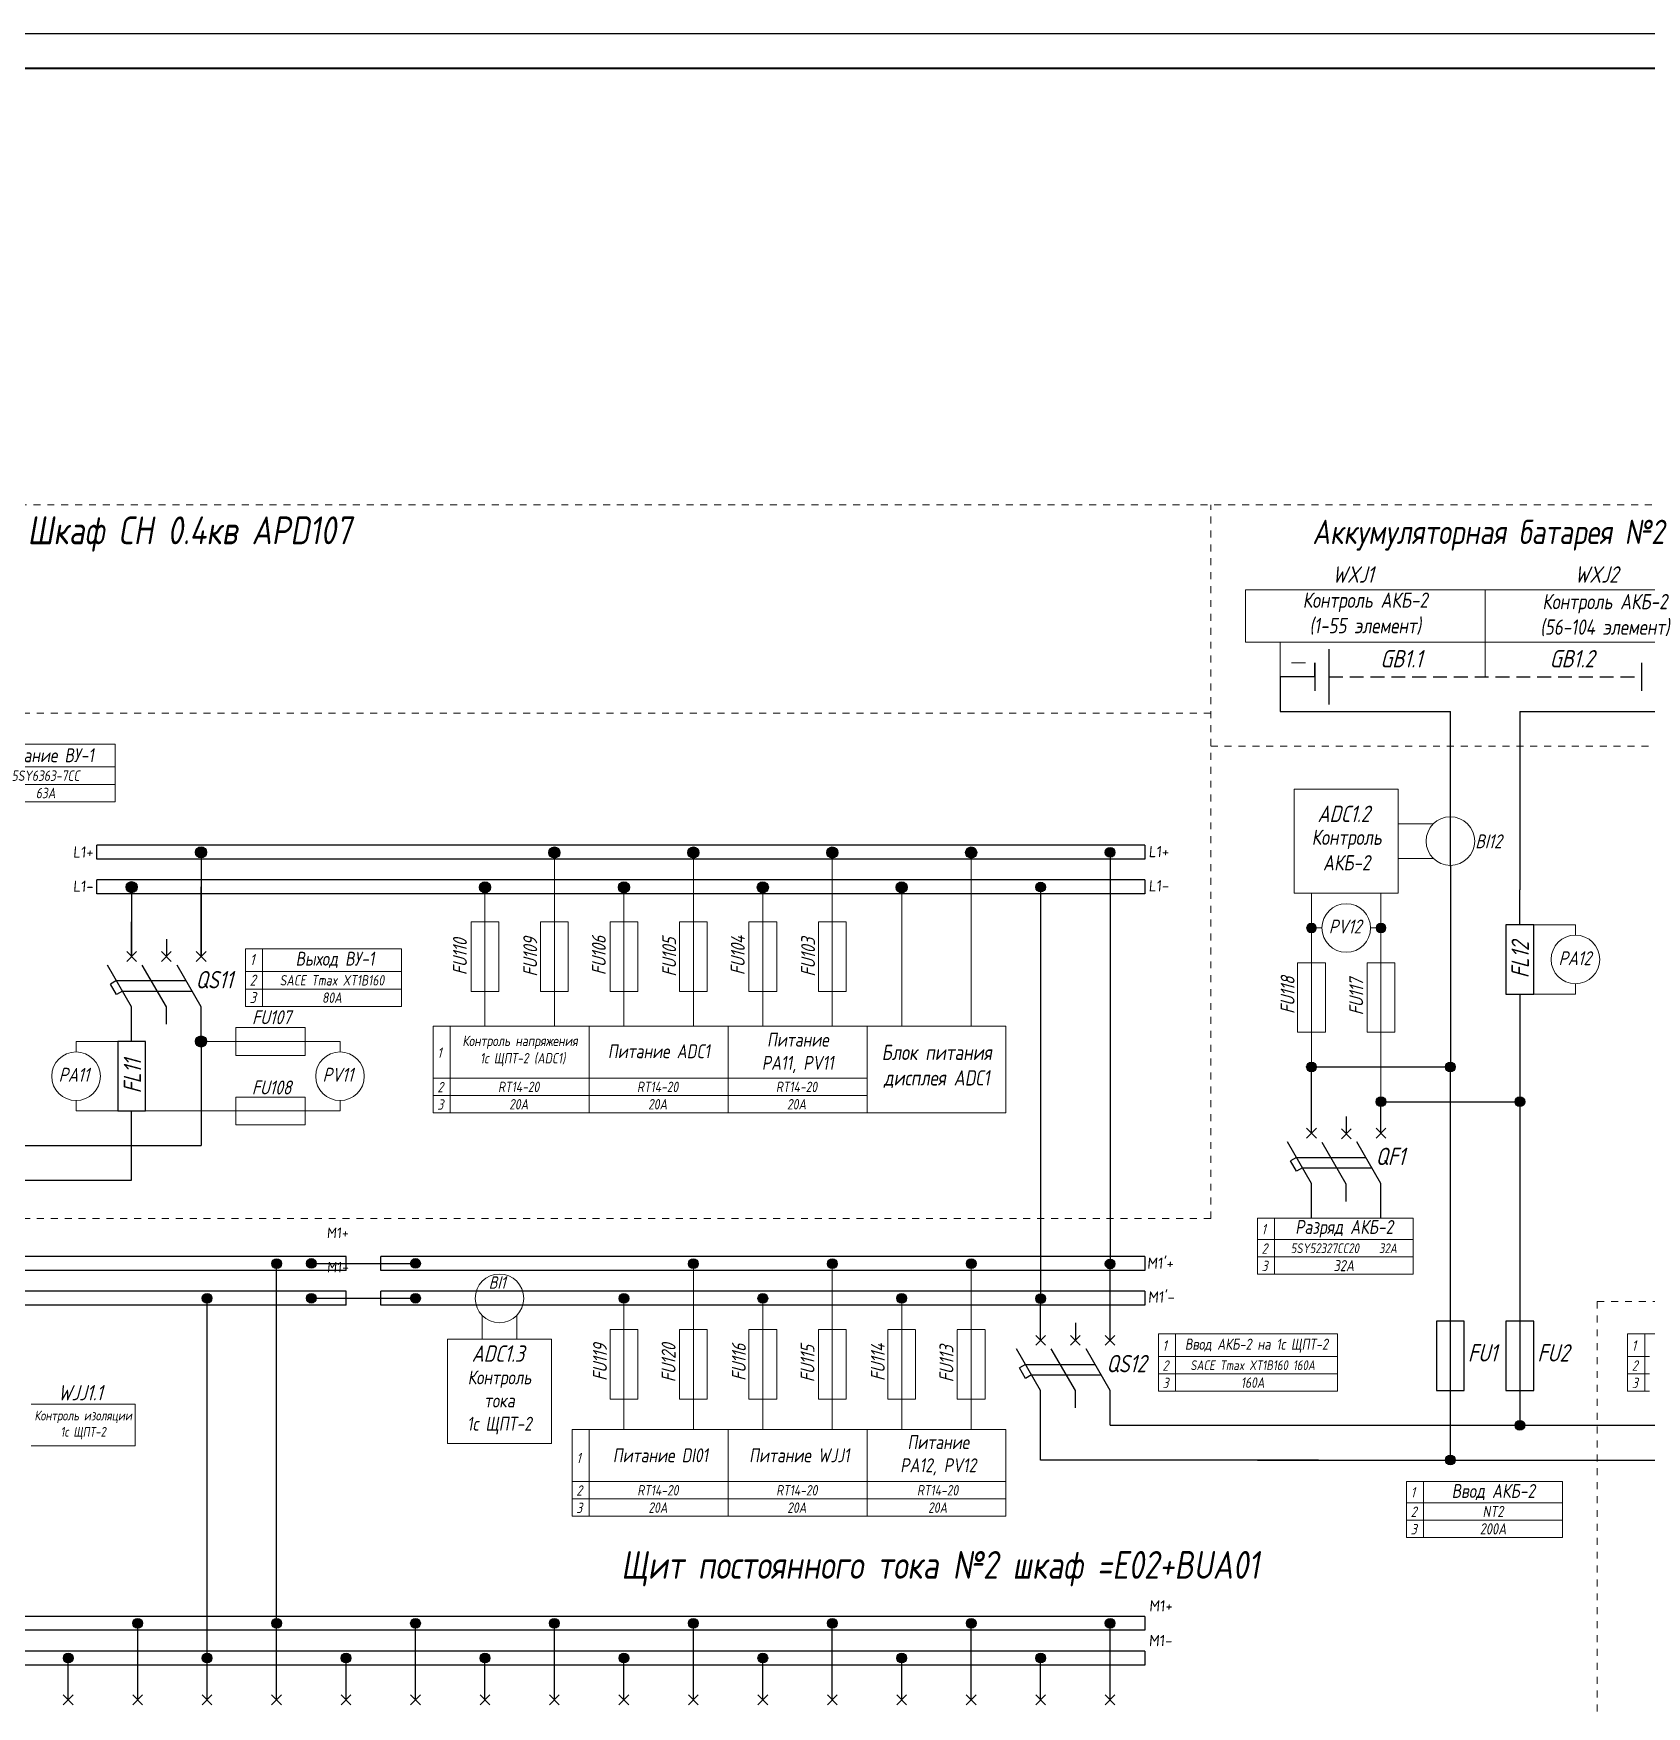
# Model space of a CAD drawing. Header units: millimetres. Extents: x 2704 to 4357, y 2919 to 4427.
# Drawn here: x 3255.3 to 3487.6, y 3315.9 to 3556.7 of the extents above; entities that cross this region are included whole.
import ezdxf

# ---------------------------------------------------------------- set-up
doc = ezdxf.new("R2010")
doc.units = ezdxf.units.MM
doc.linetypes.add('JIS_02_1.0', pattern=[2, 1, -1])
doc.styles.add('eskdw', font='', dxfattribs={"oblique": 10})
doc.styles.get("Standard").update_dxf_attribs({"font": '', "oblique": 10, "height": 2.5})
doc.styles.add('Гост', font='', dxfattribs={"oblique": 10, "height": 1.4})
doc.styles.add('Шины', font='', dxfattribs={"oblique": 5, "height": 1.2})
doc.styles.get('eskdw').set_extended_font_data('GOST type A')
doc.styles.get('Standard').set_extended_font_data('GOST type A')
doc.styles.get('Гост').set_extended_font_data('GOST type A')
doc.styles.get('Шины').set_extended_font_data('GOST type B')

msp = doc.modelspace()

# ---------------------------------------------------------------- hatches: boundary and pattern name
for points in [[(3280.26, 3438.81, 1), (3278.66, 3438.81, 1)], [(3331.13, 3438.79, 1), (3329.53, 3438.79, 1)], [(3351.13, 3438.79, 1), (3349.53, 3438.79, 1)], [(3371.13, 3438.79, 1), (3369.53, 3438.79, 1)], [(3391.13, 3438.79, 1), (3389.53, 3438.79, 1)], [(3411.03, 3438.81, 1), (3409.63, 3438.81, 1)], [(3270.26, 3433.81, 1), (3268.66, 3433.81, 1)], [(3321.13, 3433.79, 1), (3319.53, 3433.79, 1)], [(3341.13, 3433.79, 1), (3339.53, 3433.79, 1)], [(3361.13, 3433.79, 1), (3359.53, 3433.79, 1)], [(3381.13, 3433.79, 1), (3379.53, 3433.79, 1)], [(3401.03, 3433.81, 1), (3399.63, 3433.81, 1)], [(3278.66, 3411.6, -1), (3280.26, 3411.6, -1)], [(3440.02, 3407.93, 1), (3438.62, 3407.93, 1)], [(3460.02, 3407.93, 1), (3458.62, 3407.93, 1)], [(3450.02, 3402.93, 1), (3448.62, 3402.93, 1)], [(3470.02, 3402.93, 1), (3468.62, 3402.93, 1)], [(3291.03, 3379.63, 1), (3289.63, 3379.63, 1)], [(3296.03, 3379.65, 1), (3294.63, 3379.65, 1)], [(3311.03, 3379.65, 1), (3309.63, 3379.65, 1)], [(3351.03, 3379.62, 1), (3349.63, 3379.62, 1)], [(3371.03, 3379.62, 1), (3369.63, 3379.62, 1)], [(3391.03, 3379.63, 1), (3389.63, 3379.63, 1)], [(3411.03, 3379.59, 1), (3409.63, 3379.59, 1)], [(3281.03, 3374.64, 1), (3279.63, 3374.64, 1)], [(3296.03, 3374.65, 1), (3294.63, 3374.65, 1)], [(3311.03, 3374.65, 1), (3309.63, 3374.65, 1)], [(3341.03, 3374.63, 1), (3339.63, 3374.63, 1)], [(3361.03, 3374.63, 1), (3359.63, 3374.63, 1)], [(3381.03, 3374.64, 1), (3379.63, 3374.64, 1)], [(3401.03, 3374.59, 1), (3399.63, 3374.59, 1)], [(3470.02, 3356.36, 1), (3468.62, 3356.36, 1)], [(3460.02, 3351.36, 1), (3458.62, 3351.36, 1)], [(3271.03, 3327.86, 1), (3269.63, 3327.86, 1)], [(3291.03, 3327.86, 1), (3289.63, 3327.86, 1)], [(3311.03, 3327.86, 1), (3309.63, 3327.86, 1)], [(3331.03, 3327.86, 1), (3329.63, 3327.86, 1)], [(3351.03, 3327.86, 1), (3349.63, 3327.86, 1)], [(3351.03, 3327.86, 1), (3349.63, 3327.86, 1)], [(3371.03, 3327.86, 1), (3369.63, 3327.86, 1)], [(3391.03, 3327.86, 1), (3389.63, 3327.86, 1)], [(3411.03, 3327.86, 1), (3409.63, 3327.86, 1)], [(3261.03, 3322.86, 1), (3259.63, 3322.86, 1)], [(3281.03, 3322.86, 1), (3279.63, 3322.86, 1)], [(3301.03, 3322.86, 1), (3299.63, 3322.86, 1)], [(3321.03, 3322.86, 1), (3319.63, 3322.86, 1)], [(3341.03, 3322.86, 1), (3339.63, 3322.86, 1)], [(3341.03, 3322.86, 1), (3339.63, 3322.86, 1)], [(3361.03, 3322.86, 1), (3359.63, 3322.86, 1)], [(3381.03, 3322.86, 1), (3379.63, 3322.86, 1)], [(3401.03, 3322.86, 1), (3399.63, 3322.86, 1)]]:
    msp.add_hatch(color=256).paths.add_polyline_path(points)
at = {"lineweight": 15}
for points in [[(3440.02, 3427.93, 1), (3438.62, 3427.93, 1)], [(3450.02, 3427.93, 1), (3448.62, 3427.93, 1)]]:
    msp.add_hatch(color=256, dxfattribs=at).paths.add_polyline_path(points)

# ---------------------------------------------------------------- linework, layer by layer
for p, q in [((3002.22, 3556.67), (3893.22, 3556.67)), ((3441.82, 3468.08), (3441.82, 3460.08)), ((3439.82, 3464.08), (3439.82, 3466.08)), ((3439.82, 3466.08), (3439.82, 3462.08)), ((3486.82, 3466.08), (3486.82, 3462.08)), ((3439.82, 3464.08), (3434.82, 3464.08)), ((3434.82, 3464.08), (3434.82, 3459.08)), ((3441.82, 3464.08), (3443.82, 3464.08)), ((3444.82, 3464.08), (3446.82, 3464.08)), ((3447.82, 3464.08), (3449.82, 3464.08)), ((3450.82, 3464.08), (3452.82, 3464.08)), ((3453.82, 3464.08), (3455.82, 3464.08)), ((3456.82, 3464.08), (3458.82, 3464.08)), ((3459.82, 3464.08), (3461.82, 3464.08)), ((3462.82, 3464.08), (3464.82, 3464.08)), ((3465.82, 3464.08), (3467.82, 3464.08)), ((3468.82, 3464.08), (3470.82, 3464.08)), ((3471.82, 3464.08), (3473.82, 3464.08)), ((3474.82, 3464.08), (3476.82, 3464.08)), ((3477.82, 3464.08), (3479.82, 3464.08)), ((3480.82, 3464.08), (3482.82, 3464.08)), ((3480.82, 3464.08), (3482.82, 3464.08)), ((3480.82, 3464.08), (3482.82, 3464.08)), ((3483.82, 3464.08), (3485.82, 3464.08)), ((3483.82, 3464.08), (3485.82, 3464.08)), ((3483.82, 3464.08), (3485.82, 3464.08)), ((3434.82, 3459.08), (3459.32, 3459.08)), ((3459.32, 3436.81), (3459.32, 3459.08)), ((3469.32, 3459.08), (3493.82, 3459.08)), ((3469.32, 3459.08), (3469.32, 3444.93)), ((3469.32, 3444.93), (3469.32, 3433.4)), ((3415.33, 3439.84), (3264.46, 3439.84)), ((3264.46, 3437.84), (3264.46, 3439.84)), ((3279.46, 3438.84), (3279.46, 3423.84)), ((3279.46, 3438.81), (3279.46, 3428.84)), ((3410.33, 3438.81), (3410.33, 3379.59)), ((3415.33, 3439.84), (3415.33, 3437.84)), ((3415.33, 3437.84), (3264.46, 3437.84)), ((3459.32, 3436.93), (3459.32, 3407.93)), ((3415.33, 3434.84), (3264.46, 3434.84)), ((3264.46, 3432.84), (3264.46, 3434.84)), ((3269.46, 3433.84), (3269.46, 3428.84)), ((3269.46, 3433.84), (3269.46, 3428.84)), ((3279.46, 3433.84), (3279.46, 3428.84)), ((3279.46, 3428.84), (3279.46, 3433.84)), ((3400.33, 3433.81), (3400.33, 3374.59)), ((3415.33, 3434.84), (3415.33, 3432.84)), ((3415.33, 3432.84), (3264.46, 3432.84)), ((3469.32, 3428.4), (3469.32, 3433.4)), ((3269.46, 3428.85), (3269.46, 3428.85)), ((3269.46, 3423.84), (3269.46, 3428.84)), ((3269.46, 3428.84), (3269.46, 3423.84)), ((3279.46, 3423.84), (3279.46, 3428.84)), ((3279.46, 3423.84), (3279.46, 3428.84)), ((3274.46, 3426.34), (3274.46, 3423.84)), ((3471.32, 3428.4), (3467.32, 3428.4)), ((3467.32, 3428.4), (3467.32, 3418.4)), ((3471.32, 3418.4), (3471.32, 3428.4)), ((3268.76, 3423.13), (3270.17, 3424.55)), ((3270.17, 3423.13), (3268.76, 3424.55)), ((3273.76, 3423.13), (3275.17, 3424.55)), ((3275.17, 3423.13), (3273.76, 3424.55)), ((3278.76, 3423.13), (3280.17, 3424.55)), ((3280.17, 3423.13), (3278.76, 3424.55)), ((3269.46, 3416.6), (3266, 3422.6)), ((3274.46, 3416.6), (3271, 3422.6)), ((3279.46, 3416.6), (3276, 3422.6)), ((3267.3, 3420.35), (3266.43, 3419.85)), ((3267.3, 3418.35), (3266.43, 3419.85)), ((3266.86, 3421.1), (3266.86, 3421.1)), ((3266.86, 3421.1), (3266.86, 3421.1)), ((3267.3, 3420.35), (3277.3, 3420.35)), ((3276.86, 3421.1), (3276.86, 3421.1)), ((3268.16, 3418.85), (3267.3, 3418.35)), ((3268.16, 3418.85), (3278.16, 3418.85)), ((3467.32, 3418.4), (3471.32, 3418.4)), ((3469.32, 3418.4), (3469.32, 3413.51)), ((3269.46, 3411.6), (3269.46, 3416.6)), ((3274.46, 3414.1), (3274.46, 3416.6)), ((3279.46, 3411.6), (3279.46, 3416.6)), ((3469.32, 3413.51), (3469.32, 3375.11)), ((3271.46, 3411.6), (3267.46, 3411.6)), ((3267.46, 3411.6), (3267.46, 3401.6)), ((3271.46, 3401.6), (3271.46, 3411.6)), ((3279.46, 3411.6), (3279.46, 3396.62)), ((3439.32, 3402.93), (3439.32, 3407.93)), ((3439.32, 3407.93), (3459.32, 3407.93)), ((3459.32, 3351.36), (3459.32, 3407.71)), ((3439.32, 3398.41), (3439.32, 3403.41)), ((3449.32, 3398.41), (3449.32, 3403.41)), ((3449.32, 3398.41), (3449.32, 3403.41)), ((3449.32, 3402.93), (3469.32, 3402.93)), ((3267.46, 3401.6), (3271.46, 3401.6)), ((3269.46, 3391.63), (3269.46, 3401.62)), ((3444.32, 3400.81), (3444.32, 3398.31)), ((3438.62, 3397.7), (3440.03, 3399.12)), ((3440.03, 3397.7), (3438.62, 3399.12)), ((3443.62, 3397.61), (3445.03, 3399.02)), ((3445.03, 3397.61), (3443.62, 3399.02)), ((3448.62, 3397.7), (3450.03, 3399.12)), ((3450.03, 3397.7), (3448.62, 3399.12)), ((3164.46, 3396.62), (3279.46, 3396.62)), ((3439.32, 3391.17), (3435.86, 3397.17)), ((3444.32, 3391.08), (3440.86, 3397.08)), ((3449.32, 3391.17), (3445.86, 3397.17)), ((3446.72, 3395.67), (3446.72, 3395.67)), ((3437.16, 3394.92), (3436.29, 3394.42)), ((3437.16, 3392.92), (3436.29, 3394.42)), ((3437.16, 3394.92), (3447.16, 3394.92)), ((3438.02, 3393.42), (3437.16, 3392.92)), ((3438.02, 3393.42), (3448.02, 3393.42)), ((3154.46, 3391.62), (3269.46, 3391.63)), ((3439.32, 3386.17), (3439.32, 3391.17)), ((3444.32, 3388.58), (3444.32, 3391.08)), ((3449.32, 3386.17), (3449.32, 3391.17)), ((3300.33, 3380.64), (3055.33, 3380.64)), ((3300.33, 3378.64), (3300.33, 3380.64)), ((3405.33, 3380.64), (3305.33, 3380.64)), ((3305.33, 3378.64), (3305.33, 3380.64)), ((3415.33, 3380.64), (3385.33, 3380.64)), ((3415.33, 3380.64), (3415.33, 3378.64)), ((3300.33, 3378.64), (3055.33, 3378.64)), ((3290.33, 3327.88), (3290.33, 3379.63)), ((3295.33, 3379.65), (3310.33, 3379.65)), ((3405.33, 3378.64), (3305.33, 3378.64)), ((3415.33, 3378.64), (3385.33, 3378.64)), ((3410.33, 3373.59), (3410.33, 3379.59)), ((3300.33, 3375.64), (3055.33, 3375.64)), ((3300.33, 3373.64), (3055.33, 3373.64)), ((3280.33, 3322.88), (3280.33, 3374.64)), ((3295.33, 3374.65), (3310.33, 3374.65)), ((3300.33, 3373.64), (3300.33, 3375.64)), ((3405.33, 3375.64), (3305.33, 3375.64)), ((3305.33, 3373.64), (3305.33, 3375.64)), ((3405.33, 3373.64), (3305.33, 3373.64)), ((3415.33, 3375.64), (3385.33, 3375.64)), ((3415.33, 3373.64), (3385.33, 3373.64)), ((3400.33, 3374.59), (3400.33, 3373.59)), ((3400.33, 3368.59), (3400.33, 3373.59)), ((3410.33, 3368.59), (3410.33, 3373.59)), ((3410.33, 3368.59), (3410.33, 3373.59)), ((3415.33, 3375.64), (3415.33, 3373.64)), ((3469.32, 3375.11), (3469.32, 3361.36)), ((3405.33, 3371.09), (3405.33, 3368.59)), ((3461.32, 3371.36), (3457.32, 3371.36)), ((3457.32, 3371.36), (3457.32, 3361.36)), ((3461.32, 3361.36), (3461.32, 3371.36)), ((3467.32, 3371.36), (3467.32, 3361.36)), ((3471.32, 3371.36), (3467.32, 3371.36)), ((3471.32, 3361.36), (3471.32, 3371.36)), ((3399.62, 3367.88), (3401.03, 3369.3)), ((3401.03, 3367.88), (3399.62, 3369.3)), ((3404.62, 3367.88), (3406.03, 3369.3)), ((3406.03, 3367.88), (3404.62, 3369.3)), ((3409.62, 3367.88), (3411.03, 3369.3)), ((3411.03, 3367.88), (3409.62, 3369.3)), ((3400.33, 3361.36), (3396.86, 3367.36)), ((3405.33, 3361.36), (3401.86, 3367.36)), ((3410.33, 3361.36), (3406.86, 3367.36)), ((3398.16, 3365.11), (3397.29, 3364.61)), ((3398.16, 3363.11), (3397.29, 3364.61)), ((3397.73, 3365.86), (3397.73, 3365.86)), ((3397.73, 3365.86), (3397.73, 3365.86)), ((3398.16, 3365.11), (3408.16, 3365.11)), ((3407.73, 3365.86), (3407.73, 3365.86)), ((3399.03, 3363.61), (3398.16, 3363.11)), ((3399.03, 3363.61), (3409.03, 3363.61)), ((3400.33, 3351.36), (3400.33, 3361.36)), ((3400.33, 3351.36), (3400.33, 3361.36)), ((3405.33, 3358.86), (3405.33, 3361.36)), ((3410.33, 3356.36), (3410.33, 3361.36)), ((3457.32, 3361.36), (3461.32, 3361.36)), ((3467.32, 3361.36), (3471.32, 3361.36)), ((3469.32, 3361.36), (3469.32, 3356.36)), ((3410.33, 3356.36), (3527.56, 3356.36)), ((3459.32, 3356.36), (3459.32, 3356.36)), ((3440.32, 3351.36), (3400.33, 3351.36)), ((3431.53, 3351.36), (3517.56, 3351.36)), ((3415.33, 3328.86), (3076, 3328.86)), ((3270.33, 3321.86), (3270.33, 3327.86)), ((3290.33, 3321.86), (3290.33, 3327.86)), ((3310.33, 3321.86), (3310.33, 3327.86)), ((3330.33, 3321.86), (3330.33, 3327.86)), ((3350.33, 3321.86), (3350.33, 3327.86)), ((3370.33, 3321.86), (3370.33, 3327.86)), ((3390.33, 3321.86), (3390.33, 3327.86)), ((3410.33, 3321.86), (3410.33, 3327.86)), ((3415.33, 3328.86), (3415.33, 3326.86)), ((3415.33, 3326.86), (3076, 3326.86)), ((3415.33, 3323.86), (3076, 3323.86)), ((3260.33, 3321.86), (3260.33, 3322.86)), ((3280.33, 3321.86), (3280.33, 3322.86)), ((3300.33, 3321.86), (3300.33, 3322.86)), ((3320.33, 3321.86), (3320.33, 3322.86)), ((3340.33, 3321.86), (3340.33, 3322.86)), ((3360.33, 3321.86), (3360.33, 3322.86)), ((3380.33, 3321.86), (3380.33, 3322.86)), ((3400.33, 3321.86), (3400.33, 3322.86)), ((3415.33, 3323.86), (3415.33, 3321.86)), ((3415.33, 3321.86), (3076, 3321.86)), ((3260.33, 3316.86), (3260.33, 3321.86)), ((3270.33, 3316.86), (3270.33, 3321.86)), ((3270.33, 3316.86), (3270.33, 3321.86)), ((3280.33, 3316.86), (3280.33, 3321.86)), ((3290.33, 3316.86), (3290.33, 3321.86)), ((3290.33, 3316.86), (3290.33, 3321.86)), ((3300.33, 3316.86), (3300.33, 3321.86)), ((3310.33, 3316.86), (3310.33, 3321.86)), ((3310.33, 3316.86), (3310.33, 3321.86)), ((3320.33, 3316.86), (3320.33, 3321.86)), ((3330.33, 3316.86), (3330.33, 3321.86)), ((3330.33, 3316.86), (3330.33, 3321.86)), ((3340.33, 3321.86), (3340.33, 3322.16)), ((3340.33, 3316.86), (3340.33, 3321.86)), ((3350.33, 3316.86), (3350.33, 3321.86)), ((3350.33, 3316.86), (3350.33, 3321.86)), ((3360.33, 3316.86), (3360.33, 3321.86)), ((3370.33, 3316.86), (3370.33, 3321.86)), ((3370.33, 3316.86), (3370.33, 3321.86)), ((3380.33, 3316.86), (3380.33, 3321.86)), ((3390.33, 3316.86), (3390.33, 3321.86)), ((3390.33, 3316.86), (3390.33, 3321.86)), ((3400.33, 3316.86), (3400.33, 3321.86)), ((3410.33, 3316.86), (3410.33, 3321.86)), ((3410.33, 3316.86), (3410.33, 3321.86)), ((3259.62, 3316.15), (3261.03, 3317.56)), ((3261.03, 3316.15), (3259.62, 3317.56)), ((3269.62, 3316.15), (3271.03, 3317.56)), ((3271.03, 3316.15), (3269.62, 3317.56)), ((3279.62, 3316.15), (3281.03, 3317.56)), ((3281.03, 3316.15), (3279.62, 3317.56)), ((3289.62, 3316.15), (3291.03, 3317.56)), ((3291.03, 3316.15), (3289.62, 3317.56)), ((3299.62, 3316.15), (3301.03, 3317.56)), ((3301.03, 3316.15), (3299.62, 3317.56)), ((3309.62, 3316.15), (3311.03, 3317.56)), ((3311.03, 3316.15), (3309.62, 3317.56)), ((3319.62, 3316.15), (3321.03, 3317.56)), ((3321.03, 3316.15), (3319.62, 3317.56)), ((3329.62, 3316.15), (3331.03, 3317.56)), ((3331.03, 3316.15), (3329.62, 3317.56)), ((3339.62, 3316.15), (3341.03, 3317.56)), ((3341.03, 3316.15), (3339.62, 3317.56)), ((3349.62, 3316.15), (3351.03, 3317.56)), ((3351.03, 3316.15), (3349.62, 3317.56)), ((3359.62, 3316.15), (3361.03, 3317.56)), ((3361.03, 3316.15), (3359.62, 3317.56)), ((3369.62, 3316.15), (3371.03, 3317.56)), ((3371.03, 3316.15), (3369.62, 3317.56)), ((3379.62, 3316.15), (3381.03, 3317.56)), ((3381.03, 3316.15), (3379.62, 3317.56)), ((3389.62, 3316.15), (3391.03, 3317.56)), ((3391.03, 3316.15), (3389.62, 3317.56)), ((3399.62, 3316.15), (3401.03, 3317.56)), ((3401.03, 3316.15), (3399.62, 3317.56)), ((3409.62, 3316.15), (3411.03, 3317.56)), ((3411.03, 3316.15), (3409.62, 3317.56))]:
    msp.add_line(p, q)
at = {"lineweight": 40}
msp.add_line((3022.22, 3551.67), (3888.22, 3551.67), dxfattribs=at)
at = {"linetype": 'JIS_02_1.0', "lineweight": 15}
for p, q in [((3045.33, 3488.85), (3865.12, 3488.85)), ((3424.82, 3386.13), (3424.82, 3488.85)), ((3424.82, 3458.85), (3045.33, 3458.85)), ((3503.82, 3454.08), (3424.82, 3454.08)), ((3424.83, 3386.13), (3045.33, 3386.13)), ((3480.46, 3374.17), (3480.46, 3277.12)), ((3480.46, 3374.17), (3503.82, 3374.17))]:
    msp.add_line(p, q, dxfattribs=at)
at = {"lineweight": 9}
for p, q in [((3429.82, 3469.08), (3429.82, 3476.58)), ((3429.82, 3476.58), (3498.82, 3476.58)), ((3464.32, 3469.08), (3464.32, 3476.58)), ((3498.82, 3469.08), (3429.82, 3469.08)), ((3247.08, 3454.37), (3267.08, 3454.37)), ((3267.08, 3454.37), (3267.08, 3446.1)), ((3247.76, 3451.1), (3267.08, 3451.1)), ((3247.76, 3448.6), (3267.08, 3448.6)), ((3247.76, 3446.1), (3267.08, 3446.1)), ((3285.85, 3424.92), (3288.3, 3424.92)), ((3285.85, 3424.92), (3285.85, 3416.65)), ((3288.3, 3424.92), (3308.3, 3424.92)), ((3288.3, 3424.92), (3288.3, 3416.65)), ((3288.3, 3424.92), (3288.3, 3416.65)), ((3308.3, 3424.92), (3308.3, 3416.65)), ((3285.85, 3421.65), (3288.3, 3421.65)), ((3288.3, 3421.65), (3291.5, 3421.65)), ((3288.98, 3421.65), (3308.3, 3421.65)), ((3285.85, 3419.15), (3288.3, 3419.15)), ((3288.3, 3419.15), (3291.5, 3419.15)), ((3288.98, 3419.15), (3308.3, 3419.15)), ((3285.85, 3416.65), (3288.3, 3416.65)), ((3288.3, 3416.65), (3291.5, 3416.65)), ((3288.98, 3416.65), (3308.3, 3416.65)), ((3312.88, 3413.81), (3312.88, 3401.31)), ((3315.33, 3413.81), (3312.88, 3413.81)), ((3315.33, 3413.81), (3335.33, 3413.81)), ((3315.33, 3413.81), (3315.33, 3401.31)), ((3315.33, 3413.81), (3315.33, 3401.31)), ((3335.33, 3413.81), (3355.33, 3413.81)), ((3335.33, 3413.81), (3335.33, 3401.31)), ((3355.33, 3413.81), (3375.33, 3413.81)), ((3355.33, 3413.81), (3355.33, 3401.31)), ((3375.33, 3413.81), (3375.33, 3401.31)), ((3375.33, 3413.81), (3395.33, 3413.81)), ((3395.33, 3413.81), (3395.33, 3401.31)), ((3312.88, 3406.31), (3315.33, 3406.31)), ((3315.33, 3406.31), (3335.33, 3406.31)), ((3335.33, 3406.31), (3355.33, 3406.31)), ((3355.33, 3406.31), (3375.33, 3406.31)), ((3312.88, 3403.81), (3315.33, 3403.81)), ((3315.33, 3403.81), (3335.33, 3403.81)), ((3335.33, 3403.81), (3355.33, 3403.81)), ((3355.33, 3403.81), (3375.33, 3403.81)), ((3312.88, 3401.31), (3315.33, 3401.31)), ((3315.33, 3401.31), (3335.33, 3401.31)), ((3335.33, 3401.31), (3355.33, 3401.31)), ((3355.33, 3401.31), (3375.33, 3401.31)), ((3375.33, 3401.31), (3395.33, 3401.31)), ((3431.54, 3386.17), (3433.98, 3386.17)), ((3431.54, 3386.17), (3431.54, 3378.09)), ((3433.98, 3386.17), (3453.98, 3386.17)), ((3433.98, 3386.17), (3433.98, 3378.09)), ((3433.98, 3386.17), (3433.98, 3378.09)), ((3453.98, 3386.17), (3453.98, 3378.09)), ((3431.54, 3383.09), (3433.98, 3383.09)), ((3433.98, 3383.09), (3434.66, 3383.09)), ((3434.66, 3383.09), (3453.98, 3383.09)), ((3431.54, 3380.59), (3433.98, 3380.59)), ((3433.98, 3380.59), (3434.66, 3380.59)), ((3434.66, 3380.59), (3453.98, 3380.59)), ((3431.54, 3378.09), (3433.98, 3378.09)), ((3433.98, 3378.09), (3434.66, 3378.09)), ((3434.66, 3378.09), (3453.98, 3378.09)), ((3417.28, 3369.52), (3443.06, 3369.52)), ((3417.28, 3369.52), (3417.28, 3361.25)), ((3419.72, 3369.52), (3419.72, 3361.25)), ((3419.72, 3369.52), (3419.72, 3361.25)), ((3443.06, 3369.52), (3443.06, 3361.25)), ((3484.84, 3369.52), (3510.62, 3369.52)), ((3484.84, 3369.52), (3484.84, 3361.25)), ((3487.29, 3369.52), (3487.29, 3361.25)), ((3487.29, 3369.52), (3487.29, 3361.25)), ((3417.28, 3366.25), (3419.72, 3366.25)), ((3419.72, 3366.25), (3420.4, 3366.25)), ((3420.4, 3366.25), (3443.06, 3366.25)), ((3484.84, 3366.25), (3487.29, 3366.25)), ((3487.29, 3366.25), (3487.97, 3366.25)), ((3417.28, 3363.75), (3419.72, 3363.75)), ((3419.72, 3363.75), (3420.4, 3363.75)), ((3420.4, 3363.75), (3443.06, 3363.75)), ((3484.84, 3363.75), (3487.29, 3363.75)), ((3487.29, 3363.75), (3487.97, 3363.75)), ((3417.28, 3361.25), (3419.72, 3361.25)), ((3419.72, 3361.25), (3420.4, 3361.25)), ((3420.4, 3361.25), (3443.06, 3361.25)), ((3484.84, 3361.25), (3487.29, 3361.25)), ((3487.29, 3361.25), (3487.97, 3361.25)), ((3332.88, 3355.77), (3395.33, 3355.77)), ((3332.88, 3355.77), (3332.88, 3348.26)), ((3335.33, 3355.77), (3335.33, 3343.26)), ((3352.88, 3355.77), (3355.33, 3355.77)), ((3355.33, 3355.77), (3355.33, 3343.26)), ((3375.33, 3355.77), (3375.33, 3343.26)), ((3395.33, 3355.77), (3395.33, 3343.26)), ((3332.88, 3348.26), (3355.33, 3348.26)), ((3332.88, 3348.26), (3332.88, 3343.26)), ((3355.33, 3348.26), (3395.33, 3348.26)), ((3453.01, 3348.29), (3455.46, 3348.29)), ((3453.01, 3348.29), (3453.01, 3340.21)), ((3455.46, 3348.29), (3456.14, 3348.29)), ((3455.46, 3348.29), (3455.46, 3340.21)), ((3455.46, 3348.29), (3455.46, 3340.21)), ((3456.14, 3348.29), (3475.46, 3348.29)), ((3475.46, 3348.29), (3475.46, 3340.21)), ((3332.88, 3345.76), (3355.33, 3345.76)), ((3355.33, 3345.76), (3395.33, 3345.76)), ((3358.12, 3345.76), (3358.79, 3345.76)), ((3453.01, 3345.21), (3455.46, 3345.21)), ((3455.46, 3345.21), (3456.14, 3345.21)), ((3456.14, 3345.21), (3475.46, 3345.21)), ((3332.88, 3343.26), (3355.33, 3343.26)), ((3355.33, 3343.26), (3395.33, 3343.26)), ((3453.01, 3342.71), (3455.46, 3342.71)), ((3455.46, 3342.71), (3456.14, 3342.71)), ((3456.14, 3342.71), (3475.46, 3342.71)), ((3453.01, 3340.21), (3455.46, 3340.21)), ((3455.46, 3340.21), (3456.14, 3340.21)), ((3456.14, 3340.21), (3475.46, 3340.21))]:
    msp.add_line(p, q, dxfattribs=at)
at = {"lineweight": 15}
for p, q in [((3434.82, 3464.08), (3434.82, 3469.08)), ((3464.32, 3464.08), (3464.32, 3469.08)), ((3436.82, 3432.93), (3436.82, 3447.93)), ((3436.82, 3447.93), (3451.82, 3447.93)), ((3451.82, 3447.93), (3451.82, 3432.93)), ((3456.87, 3442.93), (3451.82, 3442.93)), ((3330.33, 3433.81), (3330.33, 3438.79)), ((3350.33, 3433.81), (3350.33, 3438.79)), ((3370.33, 3433.81), (3370.33, 3438.79)), ((3390.33, 3433.81), (3390.33, 3438.79)), ((3456.87, 3437.93), (3451.82, 3437.93)), ((3320.33, 3433.81), (3320.33, 3428.81)), ((3320.33, 3433.81), (3320.33, 3428.81)), ((3330.33, 3433.81), (3330.33, 3428.81)), ((3340.33, 3433.81), (3340.33, 3428.81)), ((3340.33, 3433.81), (3340.33, 3428.81)), ((3350.33, 3433.81), (3350.33, 3428.81)), ((3360.33, 3433.81), (3360.33, 3428.81)), ((3360.33, 3433.81), (3360.33, 3428.81)), ((3370.33, 3433.81), (3370.33, 3428.81)), ((3380.33, 3433.81), (3380.33, 3428.81)), ((3380.33, 3433.81), (3380.33, 3428.81)), ((3390.33, 3433.81), (3390.33, 3428.81)), ((3451.82, 3432.93), (3436.82, 3432.93)), ((3439.32, 3427.93), (3439.32, 3432.93)), ((3442.82, 3432.93), (3449.82, 3432.93)), ((3443.82, 3432.93), (3448.82, 3432.93)), ((3449.32, 3427.93), (3449.32, 3432.93)), ((3322.33, 3428.81), (3318.33, 3428.81)), ((3318.33, 3428.81), (3318.33, 3418.81)), ((3320.33, 3428.81), (3320.33, 3418.81)), ((3322.33, 3418.81), (3322.33, 3428.81)), ((3332.33, 3428.81), (3328.33, 3428.81)), ((3328.33, 3428.81), (3328.33, 3418.81)), ((3330.33, 3428.81), (3330.33, 3418.81)), ((3332.33, 3418.81), (3332.33, 3428.81)), ((3342.33, 3428.81), (3338.33, 3428.81)), ((3338.33, 3428.81), (3338.33, 3418.81)), ((3340.33, 3428.81), (3340.33, 3418.81)), ((3342.33, 3418.81), (3342.33, 3428.81)), ((3352.33, 3428.81), (3348.33, 3428.81)), ((3348.33, 3428.81), (3348.33, 3418.81)), ((3350.33, 3428.81), (3350.33, 3418.81)), ((3352.33, 3418.81), (3352.33, 3428.81)), ((3362.33, 3428.81), (3358.33, 3428.81)), ((3358.33, 3428.81), (3358.33, 3418.81)), ((3360.33, 3428.81), (3360.33, 3418.81)), ((3362.33, 3418.81), (3362.33, 3428.81)), ((3372.33, 3428.81), (3368.33, 3428.81)), ((3368.33, 3428.81), (3368.33, 3418.81)), ((3370.33, 3428.81), (3370.33, 3418.81)), ((3372.33, 3418.81), (3372.33, 3428.81)), ((3380.33, 3428.81), (3380.33, 3418.81)), ((3390.33, 3428.81), (3390.33, 3418.81)), ((3439.32, 3427.93), (3439.32, 3422.93)), ((3439.32, 3427.93), (3440.82, 3427.93)), ((3449.32, 3427.93), (3447.82, 3427.93)), ((3449.32, 3422.93), (3449.32, 3427.93)), ((3471.32, 3428.4), (3477.32, 3428.4)), ((3477.32, 3428.4), (3477.32, 3426.9)), ((3441.32, 3422.93), (3437.32, 3422.93)), ((3437.32, 3422.93), (3437.32, 3412.93)), ((3439.32, 3422.93), (3439.32, 3412.93)), ((3441.32, 3412.93), (3441.32, 3422.93)), ((3451.32, 3422.93), (3447.32, 3422.93)), ((3447.32, 3422.93), (3447.32, 3412.93)), ((3449.32, 3422.93), (3449.32, 3412.93)), ((3451.32, 3412.93), (3451.32, 3422.93)), ((3477.32, 3418.4), (3477.32, 3419.9)), ((3318.33, 3418.81), (3322.33, 3418.81)), ((3320.33, 3418.81), (3320.33, 3413.81)), ((3328.33, 3418.81), (3332.33, 3418.81)), ((3330.33, 3418.81), (3330.33, 3413.81)), ((3338.33, 3418.81), (3342.33, 3418.81)), ((3340.33, 3418.81), (3340.33, 3413.81)), ((3348.33, 3418.81), (3352.33, 3418.81)), ((3350.33, 3418.81), (3350.33, 3413.81)), ((3358.33, 3418.81), (3362.33, 3418.81)), ((3360.33, 3418.81), (3360.33, 3413.81)), ((3368.33, 3418.81), (3372.33, 3418.81)), ((3370.33, 3418.81), (3370.33, 3413.81)), ((3380.33, 3418.81), (3380.33, 3413.81)), ((3390.33, 3418.81), (3390.33, 3413.81)), ((3477.32, 3418.4), (3471.32, 3418.4)), ((3284.46, 3409.6), (3284.46, 3413.6)), ((3284.46, 3413.6), (3294.46, 3413.6)), ((3294.46, 3413.6), (3294.46, 3409.6)), ((3437.32, 3412.93), (3441.32, 3412.93)), ((3439.32, 3412.93), (3439.32, 3412.93)), ((3439.32, 3407.93), (3439.32, 3412.93)), ((3447.32, 3412.93), (3451.32, 3412.93)), ((3449.32, 3412.93), (3449.32, 3402.93)), ((3261.46, 3411.6), (3267.46, 3411.6)), ((3261.46, 3411.6), (3261.46, 3410.1)), ((3279.46, 3411.6), (3284.46, 3411.6)), ((3294.46, 3411.6), (3284.46, 3411.6)), ((3294.46, 3409.6), (3284.46, 3409.6)), ((3299.46, 3411.6), (3294.46, 3411.6)), ((3299.46, 3411.6), (3294.46, 3411.6)), ((3299.46, 3411.6), (3299.46, 3410.1)), ((3261.46, 3401.6), (3261.46, 3403.1)), ((3284.46, 3399.6), (3284.46, 3403.6)), ((3284.46, 3403.6), (3294.46, 3403.6)), ((3294.46, 3403.6), (3294.46, 3399.6)), ((3299.46, 3403.1), (3299.46, 3401.6)), ((3267.46, 3401.6), (3261.46, 3401.6)), ((3284.46, 3401.6), (3271.46, 3401.6)), ((3294.46, 3401.6), (3284.46, 3401.6)), ((3299.46, 3401.6), (3294.46, 3401.6)), ((3294.46, 3399.6), (3284.46, 3399.6)), ((3350.33, 3370.14), (3350.33, 3379.63)), ((3370.33, 3370.14), (3370.33, 3379.63)), ((3390.33, 3373.64), (3390.33, 3379.64)), ((3390.33, 3373.64), (3390.33, 3379.64)), ((3390.33, 3370.12), (3390.33, 3379.62)), ((3340.33, 3375.14), (3340.33, 3370.14)), ((3360.33, 3375.14), (3360.33, 3370.14)), ((3380.33, 3375.12), (3380.33, 3370.12)), ((3380.33, 3373.64), (3380.33, 3374.64)), ((3380.33, 3373.64), (3380.33, 3374.64)), ((3319.92, 3372.18), (3319.92, 3368.75)), ((3324.92, 3372.18), (3324.92, 3368.75)), ((3314.92, 3353.75), (3314.92, 3368.75)), ((3314.92, 3368.75), (3329.92, 3368.75)), ((3329.92, 3368.75), (3329.92, 3353.75)), ((3338.33, 3370.14), (3338.33, 3360.14)), ((3342.33, 3370.14), (3338.33, 3370.14)), ((3340.33, 3370.14), (3340.33, 3360.14)), ((3342.33, 3360.14), (3342.33, 3370.14)), ((3348.33, 3370.14), (3348.33, 3360.14)), ((3352.33, 3370.14), (3348.33, 3370.14)), ((3350.33, 3370.14), (3350.33, 3360.14)), ((3352.33, 3360.14), (3352.33, 3370.14)), ((3362.33, 3370.14), (3358.33, 3370.14)), ((3358.33, 3370.14), (3358.33, 3360.14)), ((3360.33, 3370.14), (3360.33, 3360.14)), ((3362.33, 3360.14), (3362.33, 3370.14)), ((3372.33, 3370.14), (3368.33, 3370.14)), ((3368.33, 3370.14), (3368.33, 3360.14)), ((3370.33, 3370.14), (3370.33, 3360.14)), ((3372.33, 3360.14), (3372.33, 3370.14)), ((3382.33, 3370.14), (3378.33, 3370.14)), ((3378.33, 3370.12), (3378.33, 3360.12)), ((3380.33, 3370.12), (3380.33, 3360.12)), ((3382.33, 3360.12), (3382.33, 3370.12)), ((3392.33, 3370.14), (3388.33, 3370.14)), ((3388.33, 3370.12), (3388.33, 3360.12)), ((3390.33, 3370.12), (3390.33, 3360.12)), ((3392.33, 3360.12), (3392.33, 3370.12)), ((3254.99, 3359.4), (3269.99, 3359.4)), ((3269.99, 3359.4), (3269.99, 3356.4)), ((3338.33, 3360.14), (3342.33, 3360.14)), ((3340.33, 3360.14), (3340.33, 3360.14)), ((3340.33, 3355.77), (3340.33, 3360.14)), ((3348.33, 3360.14), (3352.33, 3360.14)), ((3350.33, 3355.77), (3350.33, 3360.14)), ((3358.33, 3360.14), (3362.33, 3360.14)), ((3360.33, 3360.14), (3360.33, 3360.14)), ((3360.33, 3355.77), (3360.33, 3360.14)), ((3368.33, 3360.14), (3372.33, 3360.14)), ((3370.33, 3355.77), (3370.33, 3360.14)), ((3378.33, 3360.12), (3382.33, 3360.12)), ((3380.33, 3360.12), (3380.33, 3360.12)), ((3380.33, 3355.77), (3380.33, 3360.12)), ((3388.33, 3360.12), (3392.33, 3360.12)), ((3390.33, 3355.77), (3390.33, 3360.12)), ((3269.99, 3356.4), (3269.99, 3353.4)), ((3269.99, 3353.4), (3254.99, 3353.4)), ((3329.92, 3353.75), (3314.92, 3353.75))]:
    msp.add_line(p, q, dxfattribs=at)
at = {"lineweight": 20}
msp.add_line((3436.44, 3466.08), (3438.44, 3466.08), dxfattribs=at)
at = {"lineweight": 15}
for centre, radius in [((3459.32, 3440.43), 3.5), ((3444.32, 3427.93), 3.5), ((3439.32, 3427.93), 0.7), ((3449.32, 3427.93), 0.7), ((3477.32, 3423.4), 3.5), ((3261.46, 3406.6), 3.5), ((3299.46, 3406.6), 3.5), ((3322.42, 3374.63), 3.5)]:
    msp.add_circle(centre, radius, dxfattribs=at)
for centre, radius in [((3279.46, 3438.81), 0.8), ((3330.33, 3438.79), 0.8), ((3350.33, 3438.79), 0.8), ((3370.33, 3438.79), 0.8), ((3390.33, 3438.79), 0.8), ((3410.33, 3438.81), 0.7), ((3269.46, 3433.81), 0.8), ((3320.33, 3433.79), 0.8), ((3340.33, 3433.79), 0.8), ((3360.33, 3433.79), 0.8), ((3380.33, 3433.79), 0.8), ((3400.33, 3433.81), 0.7), ((3279.46, 3411.6), 0.8), ((3439.32, 3407.93), 0.7), ((3459.32, 3407.93), 0.7), ((3449.32, 3402.93), 0.7), ((3469.32, 3402.93), 0.7), ((3290.33, 3379.63), 0.7), ((3295.33, 3379.65), 0.7), ((3310.33, 3379.65), 0.7), ((3350.33, 3379.62), 0.7), ((3370.33, 3379.62), 0.7), ((3390.33, 3379.63), 0.7), ((3410.33, 3379.59), 0.7), ((3280.33, 3374.64), 0.7), ((3295.33, 3374.65), 0.7), ((3310.33, 3374.65), 0.7), ((3340.33, 3374.63), 0.7), ((3360.33, 3374.63), 0.7), ((3380.33, 3374.64), 0.7), ((3400.33, 3374.59), 0.7), ((3469.32, 3356.36), 0.7), ((3459.32, 3351.36), 0.7), ((3270.33, 3327.86), 0.7), ((3290.33, 3327.86), 0.7), ((3310.33, 3327.86), 0.7), ((3330.33, 3327.86), 0.7), ((3350.33, 3327.86), 0.7), ((3350.33, 3327.86), 0.7), ((3370.33, 3327.86), 0.7), ((3390.33, 3327.86), 0.7), ((3410.33, 3327.86), 0.7), ((3260.33, 3322.86), 0.7), ((3280.33, 3322.86), 0.7), ((3300.33, 3322.86), 0.7), ((3320.33, 3322.86), 0.7), ((3340.33, 3322.86), 0.7), ((3340.33, 3322.86), 0.7), ((3360.33, 3322.86), 0.7), ((3380.33, 3322.86), 0.7), ((3400.33, 3322.86), 0.7)]:
    msp.add_circle(centre, radius)

# ---------------------------------------------------------------- texts
at = {"style": 'eskdw', "oblique": 15}
for s, height, p in [('WXJ1', 2.355, (3442.32, 3477.62)), ('WXJ2', 2.355, (3477.19, 3477.62)), ('QS11', 2.5, (3278.66, 3419.24)), ('QF1', 2.5, (3448.55, 3393.81)), ('QS12', 2.5, (3409.78, 3363.99))]:
    msp.add_text(s, height=height, dxfattribs=at).set_placement(p)
at = {"color": 0, "style": 'eskdw', "oblique": 15}
for s, p in [('GB1.1', (3449.22, 3465.43)), ('GB1.2', (3473.6, 3465.43)), ('FU1', (3461.84, 3365.53)), ('FU2', (3471.84, 3365.53))]:
    msp.add_text(s, height=2.5, dxfattribs=at).set_placement(p)
at = {"lineweight": 15, "style": 'eskdw', "oblique": 15}
for s, height, p in [('ADC1.2', 2.355, (3440.19, 3443.18)), ('BI12', 2, (3462.89, 3439.4)), ('PV12', 2, (3441.81, 3427.14)), ('PA12', 2, (3474.89, 3422.58)), ('PA11', 2, (3258.95, 3405.81)), ('PV11', 2, (3296.95, 3405.81)), ('BI1', 1.8, (3320.86, 3376)), ('ADC1.3', 2.355, (3318.42, 3365.5)), ('WJJ1.1', 2.2, (3258.85, 3359.95))]:
    msp.add_text(s, height=height, dxfattribs=at).set_placement(p)
at = {"color": 0, "lineweight": 15, "style": 'eskdw', "oblique": 15}
for s, p in [('FU110', (3317.73, 3421.14)), ('FU109', (3327.85, 3420.93)), ('FU106', (3337.73, 3421.14)), ('FU105', (3347.85, 3420.93)), ('FU104', (3357.73, 3421.14)), ('FU103', (3367.85, 3420.93)), ('FU118', (3436.89, 3415.56)), ('FU117', (3446.77, 3415.37)), ('FU119', (3337.89, 3362.75)), ('FU120', (3347.77, 3362.56)), ('FU116', (3357.89, 3362.75)), ('FU115', (3367.77, 3362.56)), ('FU114', (3377.89, 3362.74)), ('FU113', (3387.77, 3362.55))]:
    msp.add_text(s, height=2, rotation=90, dxfattribs=at).set_placement(p)
at = {"style": 'eskdw', "oblique": 15}
for s, p in [('FL12', (3470.62, 3420.7)), ('FL11', (3270.83, 3404.12))]:
    msp.add_text(s, height=2.5, rotation=90, dxfattribs=at).set_placement(p)
at = {"lineweight": 9, "style": 'eskdw', "oblique": 15}
for s, height, p in [('1', 1.6, (3286.48, 3422.57)), ('2', 1.6, (3286.44, 3419.61)), ('3', 1.6, (3286.44, 3417.11)), ('1', 1.5, (3313.46, 3409.23)), ('2', 1.5, (3313.46, 3404.27)), ('3', 1.5, (3313.46, 3401.77)), ('1', 1.5, (3432.12, 3383.83)), ('2', 1.5, (3432.12, 3381.04)), ('3', 1.5, (3432.12, 3378.54)), ('1', 1.5, (3417.86, 3367.1)), ('1', 1.5, (3485.43, 3367.1)), ('2', 1.5, (3417.86, 3364.2)), ('2', 1.5, (3485.43, 3364.2)), ('3', 1.5, (3417.86, 3361.7)), ('3', 1.5, (3485.43, 3361.7)), ('1', 1.5, (3333.49, 3350.9)), ('2', 1.5, (3333.46, 3346.22)), ('1', 1.5, (3453.6, 3345.96)), ('3', 1.5, (3333.46, 3343.72)), ('2', 1.5, (3453.6, 3343.16)), ('3', 1.5, (3453.6, 3340.66))]:
    msp.add_text(s, height=height, dxfattribs=at).set_placement(p)
at = {"color": 0, "lineweight": 15, "style": 'eskdw', "oblique": 15}
for s, p in [('FU107', (3286.8, 3414.08)), ('FU108', (3286.77, 3403.98))]:
    msp.add_text(s, height=2, dxfattribs=at).set_placement(p)
at = {"lineweight": 9}
for s, insert, char_height, width, attachment_point in [('Шкаф СН 0.4кв APD107', (3254.47, 3487.16), 4, 54.17, 1), ('Аккумуляторная батарея №2', (3464.8, 3484.46), 3.5, 68.386, 5), ('5SY6363-7CC', (3257.08, 3449.85), 1.5, 20, 5), ('{\\fGOST 2.304 type A|b0|i0|c204|p34;63А}', (3257.08, 3447.35), 1.5, 20, 5), ('SACE Tmax XT1В160', (3298.3, 3420.4), 1.5, 20, 5), ('{\\fGOST 2.304 type A|b0|i0|c204|p34;80А}', (3298.3, 3417.9), 1.5, 20, 5), ('{\\fGOST 2.304 type A|b0|i0|c0|p34;RT14-20 }', (3325.19, 3405.06), 1.5, 20, 5), ('{\\fGOST 2.304 type A|b0|i0|c0|p34;RT14-20 }', (3345.19, 3405.06), 1.5, 20, 5), ('{\\fGOST 2.304 type A|b0|i0|c0|p34;RT14-20 }', (3365.19, 3405.06), 1.5, 20, 5), ('{\\fGOST 2.304 type A|b0|i0|c204|p34;20А}', (3325.19, 3402.56), 1.5, 20, 5), ('{\\fGOST 2.304 type A|b0|i0|c204|p34;20А}', (3345.19, 3402.56), 1.5, 20, 5), ('{\\fGOST 2.304 type A|b0|i0|c204|p34;20А}', (3365.19, 3402.56), 1.5, 20, 5), ('{\\fGOST 2.304 type A|b0|i0|c0|p34;SACE Tmax XT1B160\\fGOST 2.304 type A|b0|i0|c204|p34; 160А\\fGOST 2.304 type A|b0|i0|c0|p34; }', (3430.85, 3365), 1.4, 20, 5), ('{\\fGOST 2.304 type A|b0|i0|c204|p34;160А}', (3430.85, 3362.5), 1.5, 20, 5), ('{\\fGOST 2.304 type A|b0|i0|c0|p34;RT14-20 }', (3345.23, 3347.01), 1.5, 20, 5), ('{\\fGOST 2.304 type A|b0|i0|c0|p34;RT14-20 }', (3365.23, 3347.01), 1.5, 20, 5), ('{\\fGOST 2.304 type A|b0|i0|c0|p34;RT14-20 }', (3385.5, 3347.01), 1.5, 20, 5), ('{\\fGOST 2.304 type A|b0|i0|c204|p34;20А}', (3345.23, 3344.51), 1.5, 20, 5), ('{\\fGOST 2.304 type A|b0|i0|c204|p34;20А}', (3365.23, 3344.51), 1.5, 20, 5), ('{\\fGOST 2.304 type A|b0|i0|c204|p34;20А}', (3385.5, 3344.51), 1.5, 20, 5), ('{\\fGOST 2.304 type A|b0|i0|c0|p34;NT2 }', (3465.46, 3343.96), 1.6, 20, 5), ('{\\fGOST 2.304 type A|b0|i0|c204|p34;200А}', (3465.46, 3341.46), 1.6, 20, 5)]:
    msp.add_mtext(s, dxfattribs=dict(at, insert=insert, char_height=char_height, width=width, attachment_point=attachment_point))
for s, width, insert, char_height, attachment_point, style in [('Контроль АКБ-2\\P(1-55 элемент)', 34.4989, (3447.07, 3473.17), 2.2, 5, 'Гост'), ('Контроль АКБ-2\\P(56-104 элемент)', 34.4989, (3481.57, 3472.96), 2.2, 5, 'Гост'), ('Питание ВУ-1', 23.4273, (3256.96, 3452.79), 2, 5, 'Гост'), (' {\\H1.0714x;L1+}', 4.91, (3260.1, 3439.67), 1.5, 1, 'Шины'), (' {\\H1.0714x;L1+}', 4.91, (3414.95, 3439.73), 1.5, 1, 'Шины'), (' {\\H1.0714x;L1\\H1.0111x;-}', 4.91, (3260.1, 3434.76), 1.5, 1, 'Шины'), (' {\\H1.0714x;L1\\H1.0111x;-}', 4.91, (3414.95, 3434.82), 1.5, 1, 'Шины'), ('Выход ВУ-1', 23.4273, (3298.75, 3423.35), 2, 5, 'Гост'), ('Контроль напряжения\\P 1с ЩПТ-2 (ADC1)', 20, (3325.38, 3410.23), 1.5, 5, 'Гост'), ('Питание\\PPA11, PV11', 20, (3365.38, 3409.96), 2, 5, 'Гост'), ('Питание ADC1', 20, (3345.38, 3410.19), 2, 5, 'Гост'), ('Блок питания дисплея ADС1', 20, (3385.38, 3408.02), 2.2, 5, 'Гост'), ('Разряд АКБ-2', 20, (3444.04, 3384.63), 2, 5, 'Гост'), (" {\\H1.0833x;М1'+}", 5.7937, (3414.72, 3380.5), 1.5, 1, 'Шины'), (" {\\H1.0833x;М1'-}", 6.5246, (3414.85, 3375.63), 1.5, 1, 'Шины'), ('Ввод АКБ-2 на 1с ЩПТ-2', 29.5382, (3431.41, 3367.81), 1.6, 5, 'Гост'), ('Питание \\PPA12, PV12', 44.6383, (3385.6, 3352.04), 2, 5, 'Гост'), ('Питание DI01', 44.6383, (3345.6, 3352.04), 2, 5, 'Гост'), ('Питание WJJ1', 44.6383, (3365.6, 3352.04), 2, 5, 'Гост'), ('Ввод АКБ-2', 20, (3465.51, 3346.75), 2, 5, 'Гост'), (' {\\H1.0833x;М1+}', 3.866, (3415.93, 3331.19), 1.5, 1, 'Шины'), (' {\\H1.0833x;М1-}', 3.866, (3415.88, 3326.19), 1.5, 1, 'Шины')]:
    msp.add_mtext_dynamic_manual_height_columns(s, width=width, gutter_width=6, heights=[0], dxfattribs=dict(at, insert=insert, char_height=char_height, attachment_point=attachment_point, style=style))
at = {"linetype": 'JIS_02_1.0', "lineweight": 15, "insert": (3444.39, 3439.15), "char_height": 2.2, "attachment_point": 5, "style": 'Гост'}
msp.add_mtext_dynamic_manual_height_columns('Контроль \\PАКБ-2', width=15, gutter_width=6, heights=[0], dxfattribs=at)
for s, width, gutter_width, insert, char_height, attachment_point, style in [(' {\\H1.0833x;М1+}', 3.866, 6, (3296.68, 3384.82), 1.4, 1, 'Шины'), (' {\\H1.0833x;М1-}', 3.866, 6, (3296.71, 3379.88), 1.4, 1, 'Шины'), ('Щит постоянного тока №2 шкаф =Е02+BUA01', 100.7903, 7, (3339.93, 3335.72), 4, 4, 'Гост')]:
    msp.add_mtext_dynamic_manual_height_columns(s, width=width, gutter_width=gutter_width, heights=[0], dxfattribs=dict(insert=insert, char_height=char_height, attachment_point=attachment_point, style=style))
at = {"lineweight": 9, "insert": (3443.98, 3381.84), "char_height": 1.4, "width": 20, "attachment_point": 5, "style": 'Гост'}
msp.add_mtext('{\\fGOST 2.304 type A|b0|i0|c204|p34;5SY52327CC20    32А}', dxfattribs=at)
at = {"color": 1, "lineweight": 9, "insert": (3443.98, 3379.34), "char_height": 1.6, "width": 20, "attachment_point": 5}
msp.add_mtext('{\\fGOST 2.304 type A|b0|i0|c204|p34;\\C256;32А}', dxfattribs=at)
at = {"lineweight": 15, "attachment_point": 5, "style": 'Гост'}
for s, width, insert, char_height in [('Контроль\\Pтока \\P1с ЩПТ-2', 25.8957, (3322.42, 3359.65), 2), ('Контроль изоляции\\P1с ЩПТ-2', 15, (3262.49, 3356.4), 1.4)]:
    msp.add_mtext_dynamic_manual_height_columns(s, width=width, gutter_width=6, heights=[0], dxfattribs=dict(at, insert=insert, char_height=char_height))

doc.saveas('drawing.dxf')
